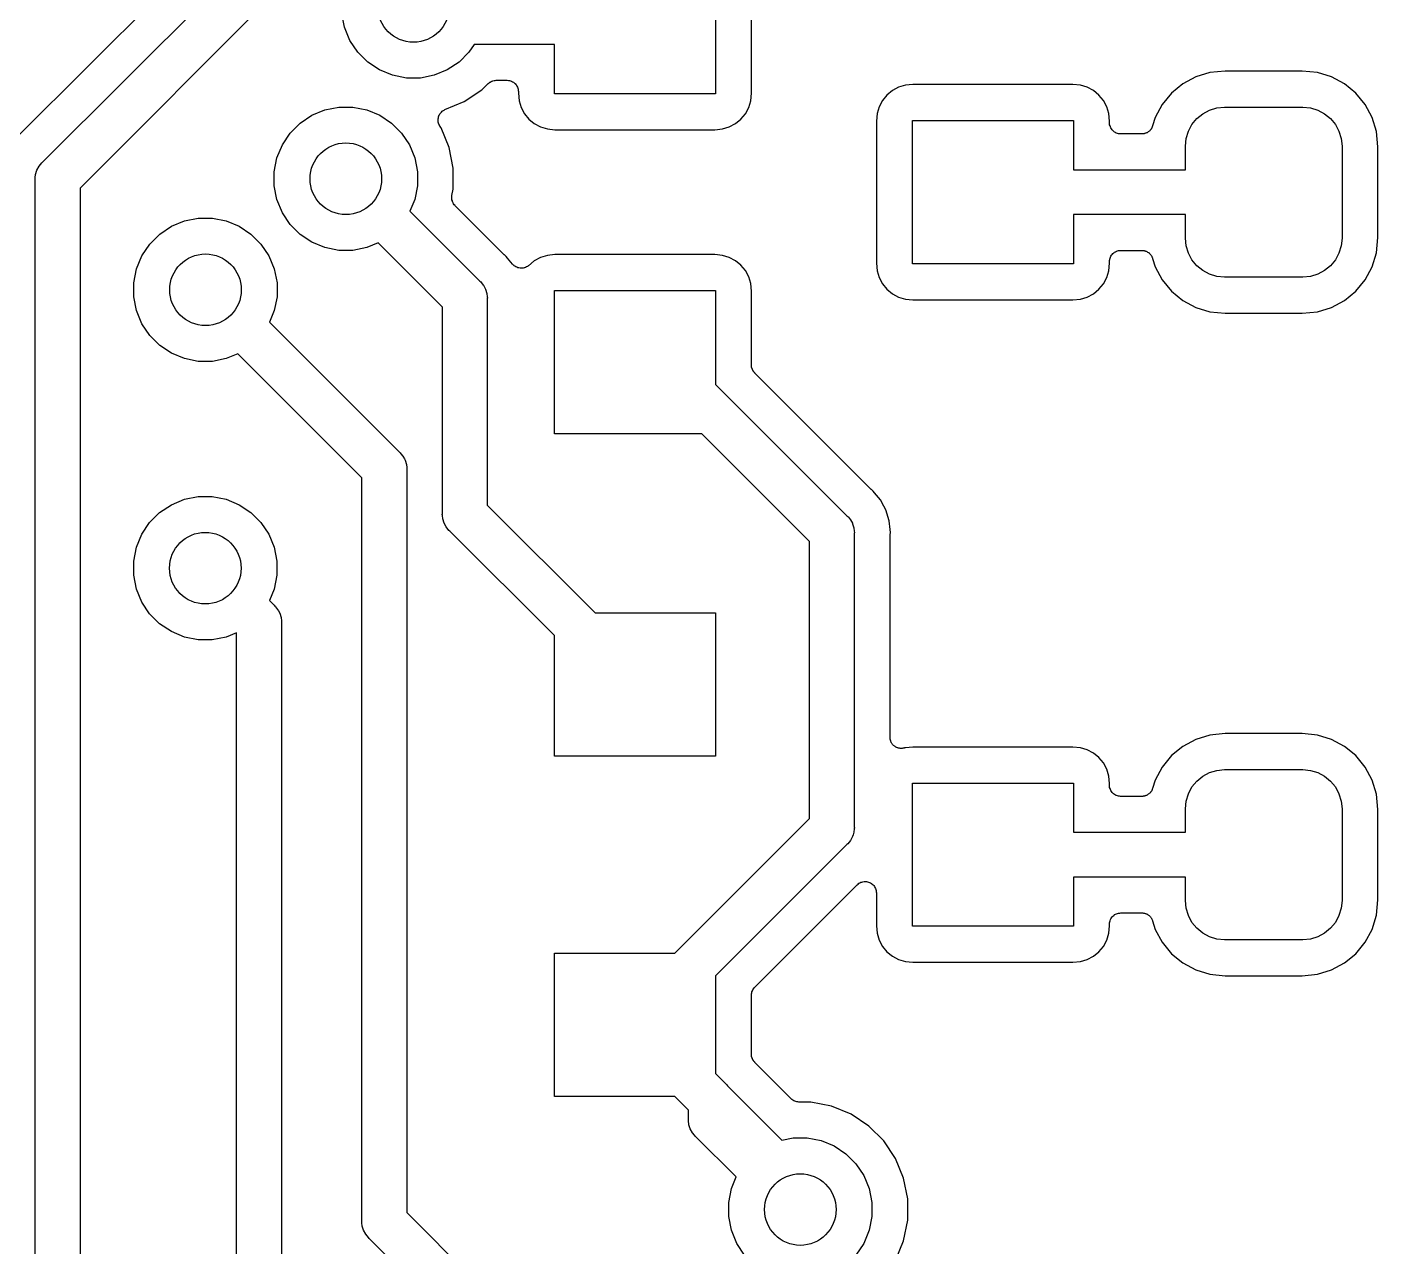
# Model space of a CAD drawing. Extents: x 113.2 to 188.8, y -123.8 to -78.2.
# Drawn here: x 161 to 168.55, y -103.39 to -96.58 of the extents above; entities that cross this region are included whole.
import ezdxf

# ---------------------------------------------------------------- set-up
doc = ezdxf.new("R2010")
doc.units = 0
doc.layers.add('BLACK', color=7, linetype='CONTINUOUS')

msp = doc.modelspace()

# ---------------------------------------------------------------- linework, layer by layer
at = {"layer": 'BLACK', "linetype": 'CONTINUOUS'}
for p, q in [((161.091, -97.3323), (164.075, -94.3482)), ((164.284, -94.4927), (161.3, -97.4768)), ((162.606, -95.5341), (160.959, -97.1817)), ((164.85, -96.15), (164.85, -96.95)), ((165.051, -96.9469), (165.051, -96.1531)), ((162.778, -96.5793), (162.763, -96.5021)), ((162.808, -96.6521), (162.778, -96.5793)), ((162.852, -96.7176), (162.808, -96.6521)), ((163.502, -96.675), (163.473, -96.7176)), ((163.95, -96.675), (163.502, -96.675)), ((163.95, -96.95), (163.95, -96.675)), ((162.908, -96.7734), (162.852, -96.7176)), ((163.473, -96.7176), (163.418, -96.7734)), ((162.973, -96.8171), (162.908, -96.7734)), ((163.046, -96.8473), (162.973, -96.8171)), ((163.352, -96.8171), (163.279, -96.8473)), ((163.418, -96.7734), (163.352, -96.8171)), ((167.697, -96.8237), (167.612, -96.8321)), ((168.128, -96.8237), (167.697, -96.8237)), ((168.213, -96.8321), (168.128, -96.8237)), ((163.123, -96.8627), (163.046, -96.8473)), ((163.202, -96.8627), (163.123, -96.8627)), ((163.279, -96.8473), (163.202, -96.8627)), ((163.545, -96.9287), (163.58, -96.8934)), ((163.58, -96.8934), (163.581, -96.8933)), ((163.581, -96.8928), (163.586, -96.8891)), ((163.581, -96.8932), (163.581, -96.8928)), ((163.581, -96.8933), (163.581, -96.8932)), ((163.581, -96.8933), (163.581, -96.8933)), ((163.586, -96.8891), (163.59, -96.8855)), ((163.59, -96.8853), (163.591, -96.8851)), ((163.59, -96.8855), (163.59, -96.8853)), ((163.591, -96.8851), (163.596, -96.8824)), ((163.596, -96.8824), (163.601, -96.8797)), ((163.601, -96.8796), (163.602, -96.8795)), ((163.601, -96.8797), (163.601, -96.8796)), ((163.602, -96.8795), (163.607, -96.8779)), ((163.607, -96.8779), (163.613, -96.8762)), ((163.613, -96.8761), (163.619, -96.8756)), ((163.613, -96.8762), (163.613, -96.8761)), ((163.613, -96.8762), (163.613, -96.8762)), ((163.619, -96.8756), (163.625, -96.875)), ((163.625, -96.875), (163.686, -96.875)), ((163.686, -96.875), (163.686, -96.875)), ((163.686, -96.875), (163.686, -96.875)), ((163.686, -96.875), (163.686, -96.875)), ((163.686, -96.875), (163.687, -96.875)), ((163.687, -96.875), (163.693, -96.8757)), ((163.693, -96.8757), (163.699, -96.8763)), ((163.699, -96.8763), (163.699, -96.8763)), ((163.699, -96.8763), (163.699, -96.8764)), ((163.699, -96.8764), (163.705, -96.8782)), ((163.705, -96.8782), (163.71, -96.8799)), ((163.71, -96.8799), (163.71, -96.88)), ((163.71, -96.88), (163.711, -96.8801)), ((163.711, -96.8801), (163.716, -96.8829)), ((163.716, -96.8829), (163.721, -96.8857)), ((163.721, -96.8857), (163.721, -96.8859)), ((163.721, -96.8859), (163.721, -96.886)), ((163.721, -96.886), (163.726, -96.8898)), ((163.726, -96.8898), (163.73, -96.8936)), ((163.73, -96.8936), (163.731, -96.8937)), ((163.731, -96.8937), (163.731, -96.8939)), ((163.731, -96.8939), (163.734, -96.8985)), ((163.734, -96.8985), (163.738, -96.9031)), ((163.738, -96.9031), (163.738, -96.9033)), ((163.738, -96.9033), (163.738, -96.9034)), ((163.738, -96.9034), (163.741, -96.9087)), ((165.911, -96.9029), (165.873, -96.9143)), ((165.953, -96.8987), (165.911, -96.9029)), ((166.847, -96.8987), (165.953, -96.8987)), ((166.889, -96.9029), (166.847, -96.8987)), ((166.927, -96.9143), (166.889, -96.9029)), ((167.461, -96.8948), (167.397, -96.947)), ((167.533, -96.856), (167.461, -96.8948)), ((167.612, -96.8321), (167.533, -96.856)), ((168.292, -96.856), (168.213, -96.8321)), ((168.364, -96.8948), (168.292, -96.856)), ((168.428, -96.947), (168.364, -96.8948)), ((163.447, -96.9944), (163.545, -96.9287)), ((163.741, -96.9087), (163.744, -96.9139)), ((163.744, -96.9139), (163.744, -96.9141)), ((163.744, -96.9141), (163.744, -96.9143)), ((163.744, -96.9143), (163.746, -96.92)), ((163.746, -96.92), (163.748, -96.9256)), ((163.748, -96.9256), (163.748, -96.9259)), ((163.748, -96.9259), (163.748, -96.9261)), ((163.748, -96.9261), (163.748, -96.9319)), ((163.748, -96.9319), (163.749, -96.9378)), ((163.749, -96.9378), (163.749, -96.9469)), ((163.749, -96.9469), (163.753, -96.9892)), ((164.85, -96.95), (163.95, -96.95)), ((165.047, -96.9892), (165.051, -96.9469)), ((165.808, -96.9579), (165.783, -96.9883)), ((165.838, -96.9329), (165.808, -96.9579)), ((165.873, -96.9143), (165.838, -96.9329)), ((166.962, -96.9329), (166.927, -96.9143)), ((166.992, -96.9579), (166.962, -96.9329)), ((167.017, -96.9883), (166.992, -96.9579)), ((167.397, -96.947), (167.345, -97.0106)), ((168.48, -97.0106), (168.428, -96.947)), ((162.596, -97.0705), (162.668, -97.0404)), ((162.668, -97.0404), (162.746, -97.025)), ((162.746, -97.025), (162.825, -97.025)), ((162.825, -97.025), (162.902, -97.0404)), ((162.902, -97.0404), (162.975, -97.0705)), ((163.315, -97.0571), (163.319, -97.0525)), ((163.319, -97.0523), (163.324, -97.0485)), ((163.319, -97.0524), (163.319, -97.0523)), ((163.319, -97.0525), (163.319, -97.0524)), ((163.324, -97.0485), (163.328, -97.0448)), ((163.328, -97.0447), (163.329, -97.0446)), ((163.328, -97.0448), (163.328, -97.0447)), ((163.329, -97.0446), (163.334, -97.0418)), ((163.334, -97.0418), (163.339, -97.039)), ((163.339, -97.039), (163.447, -96.9944)), ((163.753, -96.9892), (163.764, -97.0269)), ((163.764, -97.0269), (163.783, -97.0617)), ((165.017, -97.0617), (165.036, -97.0269)), ((165.036, -97.0269), (165.047, -96.9892)), ((165.764, -97.0231), (165.753, -97.0608)), ((165.783, -96.9883), (165.764, -97.0231)), ((167.036, -97.0231), (167.017, -96.9883)), ((167.047, -97.0608), (167.036, -97.0231)), ((167.345, -97.0106), (167.306, -97.0831)), ((167.572, -97.0619), (167.61, -97.0417)), ((167.61, -97.0417), (167.651, -97.0292)), ((167.651, -97.0292), (167.694, -97.025)), ((167.694, -97.025), (168.131, -97.025)), ((168.131, -97.025), (168.174, -97.0292)), ((168.174, -97.0292), (168.215, -97.0417)), ((168.215, -97.0417), (168.253, -97.0619)), ((168.519, -97.0831), (168.48, -97.0106)), ((162.474, -97.17), (162.53, -97.1143)), ((162.53, -97.1143), (162.596, -97.0705)), ((162.975, -97.0705), (163.04, -97.1143)), ((163.04, -97.1143), (163.096, -97.17)), ((163.3, -97.0963), (163.301, -97.0904)), ((163.3, -97.0965), (163.3, -97.0963)), ((163.3, -97.0967), (163.3, -97.0965)), ((163.301, -97.1026), (163.3, -97.0967)), ((163.301, -97.0904), (163.302, -97.0845)), ((163.301, -97.1086), (163.301, -97.1026)), ((163.301, -97.1088), (163.301, -97.1086)), ((163.301, -97.1089), (163.301, -97.1088)), ((163.303, -97.1145), (163.301, -97.1089)), ((163.302, -97.0842), (163.303, -97.0784)), ((163.302, -97.0843), (163.302, -97.0842)), ((163.302, -97.0845), (163.302, -97.0843)), ((163.303, -97.0784), (163.305, -97.0728)), ((163.305, -97.1203), (163.303, -97.1145)), ((163.305, -97.0724), (163.308, -97.0672)), ((163.305, -97.0726), (163.305, -97.0724)), ((163.305, -97.0728), (163.305, -97.0726)), ((163.305, -97.1205), (163.305, -97.1203)), ((163.305, -97.1207), (163.305, -97.1205)), ((163.308, -97.1259), (163.305, -97.1207)), ((163.308, -97.0672), (163.311, -97.062)), ((163.31, -97.1312), (163.308, -97.1259)), ((163.311, -97.0617), (163.315, -97.0571)), ((163.311, -97.0619), (163.311, -97.0617)), ((163.311, -97.062), (163.311, -97.0619)), ((163.783, -97.0617), (163.808, -97.0921)), ((163.808, -97.0921), (163.838, -97.1171)), ((163.838, -97.1171), (163.873, -97.1357)), ((164.927, -97.1357), (164.962, -97.1171)), ((164.962, -97.1171), (164.992, -97.0921)), ((164.992, -97.0921), (165.017, -97.0617)), ((165.753, -97.0608), (165.749, -97.1031)), ((165.749, -97.1031), (165.749, -97.8969)), ((165.95, -97.9), (165.95, -97.1)), ((165.95, -97.1), (166.85, -97.1)), ((166.85, -97.1), (166.85, -97.375)), ((167.051, -97.1031), (167.047, -97.0608)), ((167.051, -97.1121), (167.051, -97.1031)), ((167.052, -97.118), (167.051, -97.1121)), ((167.052, -97.1239), (167.052, -97.118)), ((167.052, -97.1241), (167.052, -97.1239)), ((167.052, -97.1244), (167.052, -97.1241)), ((167.054, -97.13), (167.052, -97.1244)), ((167.306, -97.0831), (167.292, -97.1304)), ((167.492, -97.16), (167.512, -97.1222)), ((167.512, -97.1222), (167.539, -97.0891)), ((167.539, -97.0891), (167.572, -97.0619)), ((168.253, -97.0619), (168.286, -97.0891)), ((168.286, -97.0891), (168.313, -97.1222)), ((168.313, -97.1222), (168.333, -97.16)), ((168.543, -97.1619), (168.519, -97.0831)), ((162.431, -97.2355), (162.474, -97.17)), ((163.096, -97.17), (163.14, -97.2355)), ((163.311, -97.1315), (163.31, -97.1312)), ((163.311, -97.1316), (163.311, -97.1315)), ((163.311, -97.132), (163.311, -97.1316)), ((163.311, -97.1316), (163.311, -97.1316)), ((163.317, -97.1408), (163.311, -97.132)), ((163.362, -97.25), (163.317, -97.1408)), ((163.873, -97.1357), (163.911, -97.1471)), ((163.911, -97.1471), (163.953, -97.1513)), ((163.953, -97.1513), (164.847, -97.1513)), ((164.847, -97.1513), (164.889, -97.1471)), ((164.889, -97.1471), (164.927, -97.1357)), ((167.056, -97.1357), (167.054, -97.13)), ((167.056, -97.1359), (167.056, -97.1357)), ((167.056, -97.1361), (167.056, -97.1359)), ((167.059, -97.1413), (167.056, -97.1361)), ((167.062, -97.1466), (167.059, -97.1413)), ((167.062, -97.1467), (167.062, -97.1466)), ((167.062, -97.1469), (167.062, -97.1467)), ((167.066, -97.1515), (167.062, -97.1469)), ((167.069, -97.1561), (167.066, -97.1515)), ((167.069, -97.1563), (167.069, -97.1561)), ((167.07, -97.1564), (167.069, -97.1563)), ((167.074, -97.1602), (167.07, -97.1564)), ((167.079, -97.164), (167.074, -97.1602)), ((167.079, -97.1641), (167.079, -97.164)), ((167.079, -97.1643), (167.079, -97.1641)), ((167.084, -97.1671), (167.079, -97.1643)), ((167.089, -97.1699), (167.084, -97.1671)), ((167.09, -97.17), (167.089, -97.1699)), ((167.09, -97.1701), (167.09, -97.17)), ((167.095, -97.1718), (167.09, -97.1701)), ((167.101, -97.1736), (167.095, -97.1718)), ((167.101, -97.1737), (167.101, -97.1736)), ((167.107, -97.1743), (167.101, -97.1737)), ((167.101, -97.1737), (167.101, -97.1737)), ((167.113, -97.175), (167.107, -97.1743)), ((167.114, -97.175), (167.113, -97.175)), ((167.232, -97.175), (167.114, -97.175)), ((167.114, -97.175), (167.114, -97.175)), ((167.114, -97.175), (167.114, -97.175)), ((167.114, -97.175), (167.114, -97.175)), ((167.234, -97.1747), (167.232, -97.175)), ((167.237, -97.1747), (167.234, -97.1747)), ((167.24, -97.1741), (167.237, -97.1747)), ((167.244, -97.1738), (167.24, -97.1741)), ((167.246, -97.173), (167.244, -97.1738)), ((167.249, -97.1725), (167.246, -97.173)), ((167.252, -97.1712), (167.249, -97.1725)), ((167.255, -97.1703), (167.252, -97.1712)), ((167.258, -97.1689), (167.255, -97.1703)), ((167.261, -97.1679), (167.258, -97.1689)), ((167.263, -97.1661), (167.261, -97.1679)), ((167.266, -97.1645), (167.263, -97.1661)), ((167.268, -97.1627), (167.266, -97.1645)), ((167.271, -97.1612), (167.268, -97.1627)), ((167.273, -97.1589), (167.271, -97.1612)), ((167.276, -97.1567), (167.273, -97.1589)), ((167.278, -97.1546), (167.276, -97.1567)), ((167.28, -97.1526), (167.278, -97.1546)), ((167.281, -97.1499), (167.28, -97.1526)), ((167.284, -97.1473), (167.281, -97.1499)), ((167.285, -97.1448), (167.284, -97.1473)), ((167.287, -97.1425), (167.285, -97.1448)), ((167.288, -97.1394), (167.287, -97.1425)), ((167.289, -97.1365), (167.288, -97.1394)), ((167.29, -97.1338), (167.289, -97.1365)), ((167.291, -97.1312), (167.29, -97.1338)), ((167.292, -97.1304), (167.291, -97.1312)), ((167.475, -97.2437), (167.479, -97.2011)), ((167.479, -97.2011), (167.492, -97.16)), ((168.333, -97.16), (168.346, -97.2011)), ((168.346, -97.2011), (168.35, -97.2437)), ((168.551, -97.2468), (168.543, -97.1619)), ((162.4, -97.3083), (162.431, -97.2355)), ((163.14, -97.2355), (163.17, -97.3083)), ((163.385, -97.3659), (163.362, -97.25)), ((167.475, -97.375), (167.475, -97.2437)), ((168.35, -97.2437), (168.35, -97.7562)), ((168.551, -97.7532), (168.551, -97.2468)), ((161.059, -97.3769), (161.071, -97.3552)), ((161.071, -97.3552), (161.086, -97.3362)), ((161.086, -97.3362), (161.091, -97.3323)), ((162.385, -97.3856), (162.4, -97.3083)), ((163.17, -97.3083), (163.185, -97.3856)), ((161.049, -97.425), (161.05, -97.4189)), ((161.05, -97.4311), (161.049, -97.425)), ((161.05, -97.4189), (161.052, -97.4005)), ((161.05, -97.4189), (161.05, -97.4189)), ((161.05, -107.073), (161.05, -97.4311)), ((161.052, -97.4005), (161.059, -97.3769)), ((162.385, -97.4644), (162.385, -97.3856)), ((163.185, -97.3856), (163.185, -97.4644)), ((163.385, -97.4841), (163.385, -97.3659)), ((166.85, -97.375), (167.475, -97.375)), ((161.3, -97.4768), (161.3, -107.119)), ((162.4, -97.5417), (162.385, -97.4644)), ((163.185, -97.4644), (163.17, -97.5417)), ((163.378, -97.519), (163.385, -97.4841)), ((162.431, -97.6145), (162.4, -97.5417)), ((163.17, -97.5417), (163.143, -97.6062)), ((163.377, -97.5306), (163.378, -97.5247)), ((163.377, -97.5309), (163.377, -97.5306)), ((163.377, -97.5312), (163.377, -97.5309)), ((163.378, -97.537), (163.377, -97.5312)), ((163.378, -97.5247), (163.378, -97.519)), ((163.378, -97.5428), (163.378, -97.537)), ((163.378, -97.5431), (163.378, -97.5428)), ((163.378, -97.5434), (163.378, -97.5431)), ((163.38, -97.549), (163.378, -97.5434)), ((163.381, -97.5546), (163.38, -97.549)), ((163.382, -97.5548), (163.381, -97.5546)), ((163.382, -97.5551), (163.382, -97.5548)), ((163.384, -97.5603), (163.382, -97.5551)), ((163.387, -97.5654), (163.384, -97.5603)), ((163.387, -97.5657), (163.387, -97.5654)), ((163.387, -97.566), (163.387, -97.5657)), ((163.391, -97.5704), (163.387, -97.566)), ((163.395, -97.575), (163.391, -97.5704)), ((163.395, -97.5755), (163.395, -97.575)), ((163.395, -97.5757), (163.395, -97.5755)), ((163.395, -97.5755), (163.395, -97.5755)), ((163.395, -97.5755), (163.395, -97.5755)), ((163.666, -97.8466), (163.395, -97.5757)), ((161.884, -97.6604), (161.961, -97.645)), ((161.961, -97.645), (162.04, -97.645)), ((162.04, -97.645), (162.117, -97.6604)), ((162.474, -97.68), (162.431, -97.6145)), ((163.143, -97.6062), (163.534, -97.9972)), ((167.475, -97.625), (166.85, -97.625)), ((166.85, -97.625), (166.85, -97.9)), ((167.475, -97.7562), (167.475, -97.625)), ((161.746, -97.7343), (161.811, -97.6905)), ((161.811, -97.6905), (161.884, -97.6604)), ((162.117, -97.6604), (162.19, -97.6905)), ((162.19, -97.6905), (162.255, -97.7343)), ((162.53, -97.7357), (162.474, -97.68)), ((161.646, -97.8555), (161.69, -97.79)), ((161.69, -97.79), (161.746, -97.7343)), ((162.255, -97.7343), (162.311, -97.79)), ((162.311, -97.79), (162.355, -97.8555)), ((162.596, -97.7795), (162.53, -97.7357)), ((162.668, -97.8096), (162.596, -97.7795)), ((162.966, -97.7829), (162.902, -97.8096)), ((163.325, -98.1417), (162.966, -97.7829)), ((167.479, -97.7989), (167.475, -97.7562)), ((167.492, -97.84), (167.479, -97.7989)), ((168.346, -97.7989), (168.333, -97.84)), ((168.35, -97.7562), (168.346, -97.7989)), ((168.543, -97.8381), (168.551, -97.7532)), ((161.616, -97.9283), (161.646, -97.8555)), ((162.355, -97.8555), (162.385, -97.9283)), ((162.746, -97.825), (162.668, -97.8096)), ((162.825, -97.825), (162.746, -97.825)), ((162.902, -97.8096), (162.825, -97.825)), ((163.668, -97.8483), (163.666, -97.8466)), ((163.67, -97.8502), (163.668, -97.8483)), ((163.671, -97.8508), (163.67, -97.8502)), ((163.681, -97.859), (163.671, -97.8508)), ((163.689, -97.8689), (163.681, -97.859)), ((163.689, -97.869), (163.689, -97.8689)), ((163.716, -97.9019), (163.689, -97.869)), ((163.838, -97.8829), (163.805, -97.9106)), ((163.873, -97.8643), (163.838, -97.8829)), ((163.911, -97.8529), (163.873, -97.8643)), ((163.953, -97.8487), (163.911, -97.8529)), ((164.847, -97.8487), (163.953, -97.8487)), ((164.889, -97.8529), (164.847, -97.8487)), ((164.927, -97.8643), (164.889, -97.8529)), ((164.962, -97.8829), (164.927, -97.8643)), ((164.992, -97.9079), (164.962, -97.8829)), ((167.051, -97.887), (167.052, -97.881)), ((167.052, -97.881), (167.053, -97.8752)), ((167.053, -97.8748), (167.054, -97.8691)), ((167.053, -97.875), (167.053, -97.8748)), ((167.053, -97.8752), (167.053, -97.875)), ((167.054, -97.8691), (167.056, -97.8635)), ((167.056, -97.8631), (167.059, -97.8579)), ((167.056, -97.8633), (167.056, -97.8631)), ((167.056, -97.8635), (167.056, -97.8633)), ((167.059, -97.8579), (167.062, -97.8527)), ((167.062, -97.8523), (167.066, -97.8478)), ((167.062, -97.8525), (167.062, -97.8523)), ((167.062, -97.8527), (167.062, -97.8525)), ((167.066, -97.8478), (167.07, -97.8433)), ((167.07, -97.8429), (167.075, -97.8392)), ((167.07, -97.8431), (167.07, -97.8429)), ((167.07, -97.8433), (167.07, -97.8431)), ((167.075, -97.8392), (167.079, -97.8355)), ((167.079, -97.8355), (167.08, -97.8354)), ((167.08, -97.8353), (167.085, -97.8325)), ((167.08, -97.8354), (167.08, -97.8353)), ((167.085, -97.8325), (167.09, -97.8297)), ((167.09, -97.8297), (167.091, -97.8296)), ((167.09, -97.8297), (167.09, -97.8297)), ((167.091, -97.8296), (167.096, -97.8279)), ((167.096, -97.8279), (167.102, -97.8262)), ((167.102, -97.8261), (167.108, -97.8256)), ((167.102, -97.8262), (167.102, -97.8261)), ((167.102, -97.8262), (167.102, -97.8262)), ((167.108, -97.8256), (167.114, -97.825)), ((167.114, -97.825), (167.232, -97.825)), ((167.232, -97.825), (167.232, -97.825)), ((167.232, -97.825), (167.235, -97.8253)), ((167.235, -97.8253), (167.238, -97.8253)), ((167.238, -97.8253), (167.241, -97.826)), ((167.241, -97.826), (167.245, -97.8264)), ((167.245, -97.8264), (167.247, -97.8272)), ((167.247, -97.8272), (167.25, -97.8278)), ((167.25, -97.8278), (167.253, -97.8291)), ((167.253, -97.8291), (167.256, -97.8301)), ((167.256, -97.8301), (167.259, -97.8314)), ((167.259, -97.8314), (167.261, -97.8325)), ((167.261, -97.8325), (167.264, -97.8344)), ((167.264, -97.8344), (167.267, -97.836)), ((167.267, -97.836), (167.269, -97.8378)), ((167.269, -97.8378), (167.272, -97.8394)), ((167.272, -97.8394), (167.274, -97.8417)), ((167.274, -97.8417), (167.276, -97.8439)), ((167.276, -97.8439), (167.278, -97.8461)), ((167.278, -97.8461), (167.28, -97.8481)), ((167.28, -97.8481), (167.282, -97.8508)), ((167.282, -97.8508), (167.284, -97.8534)), ((167.284, -97.8534), (167.285, -97.8559)), ((167.285, -97.8559), (167.287, -97.8583)), ((167.287, -97.8583), (167.288, -97.8613)), ((167.288, -97.8613), (167.29, -97.8643)), ((167.29, -97.8643), (167.291, -97.867)), ((167.291, -97.867), (167.292, -97.8696)), ((167.292, -97.8696), (167.306, -97.9169)), ((167.512, -97.8778), (167.492, -97.84)), ((167.539, -97.9109), (167.512, -97.8778)), ((168.313, -97.8778), (168.286, -97.9109)), ((168.333, -97.84), (168.313, -97.8778)), ((168.519, -97.9169), (168.543, -97.8381)), ((161.601, -98.0056), (161.616, -97.9283)), ((162.385, -97.9283), (162.401, -98.0056)), ((163.72, -97.9061), (163.716, -97.9019)), ((163.724, -97.9103), (163.72, -97.9061)), ((163.725, -97.9104), (163.724, -97.9103)), ((163.725, -97.9106), (163.725, -97.9104)), ((163.73, -97.9138), (163.725, -97.9106)), ((163.735, -97.9172), (163.73, -97.9138)), ((163.735, -97.9173), (163.735, -97.9172)), ((163.735, -97.9174), (163.735, -97.9173)), ((163.74, -97.9197), (163.735, -97.9174)), ((163.746, -97.922), (163.74, -97.9197)), ((163.746, -97.9221), (163.746, -97.922)), ((163.746, -97.922), (163.746, -97.922)), ((163.752, -97.9233), (163.746, -97.9221)), ((163.758, -97.9245), (163.752, -97.9233)), ((163.764, -97.9246), (163.758, -97.9245)), ((163.758, -97.9245), (163.758, -97.9245)), ((163.758, -97.9245), (163.758, -97.9245)), ((163.77, -97.9246), (163.764, -97.9246)), ((163.771, -97.9246), (163.77, -97.9246)), ((163.77, -97.9246), (163.77, -97.9246)), ((163.776, -97.9235), (163.771, -97.9246)), ((163.782, -97.9224), (163.776, -97.9235)), ((163.783, -97.9223), (163.782, -97.9223)), ((163.782, -97.9223), (163.782, -97.9224)), ((163.788, -97.92), (163.783, -97.9223)), ((163.794, -97.9178), (163.788, -97.92)), ((163.799, -97.9144), (163.794, -97.9176)), ((163.794, -97.9176), (163.794, -97.9177)), ((163.794, -97.9177), (163.794, -97.9178)), ((163.804, -97.9111), (163.799, -97.9144)), ((163.805, -97.9106), (163.804, -97.9109)), ((163.804, -97.9109), (163.804, -97.9109)), ((163.804, -97.9109), (163.804, -97.9109)), ((163.804, -97.9109), (163.804, -97.9111)), ((165.017, -97.9383), (164.992, -97.9079)), ((165.036, -97.9731), (165.017, -97.9383)), ((165.749, -97.8969), (165.753, -97.9392)), ((165.753, -97.9392), (165.764, -97.9769)), ((166.85, -97.9), (165.95, -97.9)), ((167.036, -97.9769), (167.047, -97.9392)), ((167.047, -97.9392), (167.051, -97.8969)), ((167.051, -97.8874), (167.051, -97.887)), ((167.051, -97.8879), (167.051, -97.8874)), ((167.051, -97.8874), (167.051, -97.8874)), ((167.051, -97.8874), (167.051, -97.8874)), ((167.051, -97.8969), (167.051, -97.8879)), ((167.306, -97.9169), (167.345, -97.9894)), ((167.572, -97.9381), (167.539, -97.9109)), ((167.61, -97.9583), (167.572, -97.9381)), ((167.651, -97.9708), (167.61, -97.9583)), ((168.215, -97.9583), (168.174, -97.9708)), ((168.253, -97.9381), (168.215, -97.9583)), ((168.286, -97.9109), (168.253, -97.9381)), ((168.48, -97.9894), (168.519, -97.9169)), ((161.601, -98.0844), (161.601, -98.0056)), ((162.401, -98.0056), (162.401, -98.0844)), ((163.534, -97.9972), (163.539, -98.0011)), ((163.539, -98.0011), (163.543, -98.0058)), ((163.543, -98.0058), (163.543, -98.0058)), ((163.543, -98.0058), (163.553, -98.0185)), ((163.553, -98.0185), (163.554, -98.0201)), ((163.554, -98.0201), (163.566, -98.0418)), ((165.047, -98.0108), (165.036, -97.9731)), ((165.051, -98.0531), (165.047, -98.0108)), ((165.764, -97.9769), (165.783, -98.0116)), ((165.783, -98.0116), (165.808, -98.0421)), ((166.992, -98.0421), (167.017, -98.0116)), ((167.017, -98.0116), (167.036, -97.9769)), ((167.345, -97.9894), (167.397, -98.053)), ((167.694, -97.975), (167.651, -97.9708)), ((168.131, -97.975), (167.694, -97.975)), ((168.174, -97.9708), (168.131, -97.975)), ((168.428, -98.053), (168.48, -97.9894)), ((161.616, -98.1617), (161.601, -98.0844)), ((162.401, -98.0844), (162.385, -98.1617)), ((163.566, -98.0418), (163.573, -98.0654)), ((163.573, -98.0654), (163.575, -98.0838)), ((163.575, -98.0838), (163.575, -98.0838)), ((163.575, -98.0838), (163.576, -98.0899)), ((163.576, -98.0899), (163.575, -98.096)), ((163.575, -98.096), (163.575, -99.2482)), ((163.95, -98.85), (163.95, -98.05)), ((163.95, -98.05), (164.85, -98.05)), ((164.85, -98.05), (164.85, -98.5732)), ((165.051, -98.4656), (165.051, -98.0531)), ((165.808, -98.0421), (165.838, -98.0671)), ((165.838, -98.0671), (165.873, -98.0857)), ((165.873, -98.0857), (165.911, -98.0971)), ((165.911, -98.0971), (165.953, -98.1013)), ((165.953, -98.1013), (166.847, -98.1013)), ((166.847, -98.1013), (166.889, -98.0971)), ((166.889, -98.0971), (166.927, -98.0857)), ((166.927, -98.0857), (166.962, -98.0671)), ((166.962, -98.0671), (166.992, -98.0421)), ((167.397, -98.053), (167.461, -98.1052)), ((167.461, -98.1052), (167.533, -98.144)), ((168.292, -98.144), (168.364, -98.1052)), ((168.364, -98.1052), (168.428, -98.053)), ((161.646, -98.2345), (161.616, -98.1617)), ((162.385, -98.1617), (162.358, -98.2262)), ((163.325, -99.2939), (163.325, -98.1417)), ((167.533, -98.144), (167.612, -98.1679)), ((167.612, -98.1679), (167.697, -98.1763)), ((167.697, -98.1763), (168.128, -98.1763)), ((168.128, -98.1763), (168.213, -98.1679)), ((168.213, -98.1679), (168.292, -98.144)), ((161.69, -98.3), (161.646, -98.2345)), ((162.358, -98.2262), (163.084, -98.9518)), ((161.746, -98.3557), (161.69, -98.3)), ((161.811, -98.3995), (161.746, -98.3557)), ((161.884, -98.4296), (161.811, -98.3995)), ((162.182, -98.4029), (162.117, -98.4296)), ((162.875, -99.0963), (162.182, -98.4029)), ((161.961, -98.445), (161.884, -98.4296)), ((162.04, -98.445), (161.961, -98.445)), ((162.117, -98.4296), (162.04, -98.445)), ((165.052, -98.4714), (165.051, -98.4656)), ((165.052, -98.4772), (165.052, -98.4714)), ((165.052, -98.4775), (165.052, -98.4772)), ((165.052, -98.4778), (165.052, -98.4775)), ((165.054, -98.4834), (165.052, -98.4778)), ((165.056, -98.489), (165.054, -98.4834)), ((165.056, -98.4893), (165.056, -98.489)), ((165.056, -98.4896), (165.056, -98.4893)), ((165.059, -98.4947), (165.056, -98.4896)), ((165.061, -98.4998), (165.059, -98.4947)), ((165.062, -98.5001), (165.061, -98.4998)), ((165.062, -98.5004), (165.062, -98.5001)), ((165.065, -98.5049), (165.062, -98.5004)), ((165.069, -98.5094), (165.065, -98.5049)), ((165.07, -98.5099), (165.069, -98.5094)), ((165.07, -98.5101), (165.07, -98.5099)), ((165.07, -98.5099), (165.07, -98.5099)), ((165.07, -98.5099), (165.07, -98.5099)), ((165.716, -99.1567), (165.07, -98.5101)), ((164.85, -98.5732), (165.584, -99.3073)), ((164.773, -98.85), (163.95, -98.85)), ((165.375, -99.4518), (164.773, -98.85)), ((163.084, -98.9518), (163.089, -98.9557)), ((163.089, -98.9557), (163.093, -98.9605)), ((163.093, -98.9605), (163.104, -98.9747)), ((163.104, -98.9747), (163.112, -98.9895)), ((163.112, -98.9895), (163.116, -98.9964)), ((163.116, -98.9964), (163.123, -99.02)), ((163.123, -99.02), (163.125, -99.0384)), ((163.125, -99.0384), (163.125, -99.0384)), ((163.125, -99.0384), (163.126, -99.0445)), ((163.126, -99.0445), (163.125, -99.0506)), ((163.125, -99.0506), (163.125, -103.198)), ((162.875, -103.244), (162.875, -99.0963)), ((165.718, -99.1584), (165.716, -99.1567)), ((165.72, -99.1603), (165.718, -99.1584)), ((165.721, -99.1609), (165.72, -99.1603)), ((165.731, -99.1691), (165.721, -99.1609)), ((161.811, -99.2455), (161.883, -99.2154)), ((161.883, -99.2154), (161.961, -99.2)), ((161.961, -99.2), (162.039, -99.2)), ((162.039, -99.2), (162.117, -99.2154)), ((162.117, -99.2154), (162.189, -99.2455)), ((165.739, -99.1791), (165.731, -99.1691)), ((165.772, -99.2186), (165.739, -99.1791)), ((165.739, -99.1791), (165.739, -99.1791)), ((165.79, -99.2531), (165.772, -99.2186)), ((161.689, -99.345), (161.745, -99.2893)), ((161.745, -99.2893), (161.811, -99.2455)), ((162.189, -99.2455), (162.255, -99.2893)), ((162.255, -99.2893), (162.311, -99.345)), ((163.324, -99.3), (163.325, -99.2939)), ((163.325, -99.3061), (163.324, -99.3)), ((163.327, -99.3245), (163.325, -99.3061)), ((163.325, -99.3061), (163.325, -99.3061)), ((163.575, -99.2482), (164.177, -99.85)), ((165.584, -99.3073), (165.589, -99.3112)), ((165.589, -99.3112), (165.593, -99.3159)), ((165.593, -99.3159), (165.604, -99.3302)), ((165.802, -99.275), (165.79, -99.2531)), ((165.82, -99.3363), (165.802, -99.275)), ((161.646, -99.4105), (161.689, -99.345)), ((162.311, -99.345), (162.354, -99.4105)), ((163.334, -99.3481), (163.327, -99.3245)), ((163.346, -99.3698), (163.334, -99.3481)), ((163.361, -99.3888), (163.346, -99.3698)), ((163.366, -99.3927), (163.361, -99.3888)), ((163.95, -99.9768), (163.366, -99.3927)), ((165.604, -99.3302), (165.615, -99.3491)), ((165.615, -99.3491), (165.616, -99.3519)), ((165.616, -99.3519), (165.623, -99.3755)), ((165.623, -99.3755), (165.625, -99.3939)), ((165.625, -99.3939), (165.625, -99.3939)), ((165.625, -99.3939), (165.626, -99.4)), ((165.825, -99.3842), (165.82, -99.3363)), ((165.827, -99.4), (165.825, -99.3842)), ((165.825, -99.3842), (165.825, -99.3842)), ((161.615, -99.4833), (161.646, -99.4105)), ((162.354, -99.4105), (162.385, -99.4833)), ((165.375, -100.998), (165.375, -99.4518)), ((165.626, -99.4), (165.625, -99.4061)), ((165.625, -99.4061), (165.625, -101.044)), ((165.825, -99.4129), (165.827, -99.4)), ((165.825, -99.4155), (165.825, -99.4129)), ((165.825, -99.4182), (165.825, -99.4155)), ((165.825, -99.419), (165.825, -99.4182)), ((165.825, -100.544), (165.825, -99.419)), ((161.6, -99.5606), (161.615, -99.4833)), ((162.385, -99.4833), (162.4, -99.5606)), ((161.6, -99.6394), (161.6, -99.5606)), ((162.4, -99.5606), (162.4, -99.6394)), ((161.615, -99.7167), (161.6, -99.6394)), ((162.4, -99.6394), (162.385, -99.7167)), ((161.646, -99.7895), (161.615, -99.7167)), ((162.385, -99.7167), (162.358, -99.7811)), ((161.689, -99.855), (161.646, -99.7895)), ((162.358, -99.7811), (162.384, -99.8073)), ((162.384, -99.8073), (162.389, -99.8112)), ((162.389, -99.8112), (162.393, -99.8159)), ((162.393, -99.8159), (162.393, -99.8159)), ((162.393, -99.8159), (162.404, -99.8302)), ((162.404, -99.8302), (162.408, -99.8373)), ((162.408, -99.8373), (162.416, -99.8519)), ((161.745, -99.9107), (161.689, -99.855)), ((161.811, -99.9545), (161.745, -99.9107)), ((162.416, -99.8519), (162.423, -99.8755)), ((162.423, -99.8755), (162.425, -99.8939)), ((162.425, -99.8939), (162.425, -99.8939)), ((162.425, -99.8939), (162.426, -99.9)), ((162.426, -99.9), (162.425, -99.9061)), ((162.425, -99.9061), (162.425, -109.383)), ((164.177, -99.85), (164.85, -99.85)), ((164.85, -99.85), (164.85, -100.65)), ((161.883, -99.9846), (161.811, -99.9545)), ((161.961, -100), (161.883, -99.9846)), ((162.117, -99.9846), (162.039, -100)), ((162.175, -99.9605), (162.117, -99.9846)), ((162.175, -109.383), (162.175, -99.9605)), ((163.95, -100.65), (163.95, -99.9768)), ((162.039, -100), (161.961, -100)), ((167.697, -100.524), (167.612, -100.532)), ((168.128, -100.524), (167.697, -100.524)), ((168.213, -100.532), (168.128, -100.524)), ((165.825, -100.547), (165.825, -100.544)), ((165.825, -100.55), (165.825, -100.547)), ((165.826, -100.553), (165.825, -100.55)), ((165.826, -100.556), (165.826, -100.553)), ((165.827, -100.559), (165.826, -100.556)), ((165.828, -100.562), (165.827, -100.559)), ((165.829, -100.565), (165.828, -100.562)), ((165.83, -100.568), (165.829, -100.565)), ((165.831, -100.571), (165.83, -100.568)), ((165.832, -100.573), (165.831, -100.571)), ((165.834, -100.576), (165.832, -100.573)), ((165.836, -100.579), (165.834, -100.576)), ((165.837, -100.581), (165.836, -100.579)), ((165.839, -100.584), (165.837, -100.581)), ((165.841, -100.586), (165.839, -100.584)), ((165.843, -100.588), (165.841, -100.586)), ((165.845, -100.59), (165.843, -100.588)), ((165.848, -100.592), (165.845, -100.59)), ((165.85, -100.594), (165.848, -100.592)), ((165.853, -100.596), (165.85, -100.594)), ((165.855, -100.598), (165.853, -100.596)), ((165.858, -100.599), (165.855, -100.598)), ((165.861, -100.601), (165.858, -100.599)), ((165.863, -100.602), (165.861, -100.601)), ((165.953, -100.599), (165.911, -100.603)), ((166.847, -100.599), (165.953, -100.599)), ((166.889, -100.603), (166.847, -100.599)), ((167.461, -100.595), (167.397, -100.647)), ((167.533, -100.556), (167.461, -100.595)), ((167.612, -100.532), (167.533, -100.556)), ((168.292, -100.556), (168.213, -100.532)), ((168.364, -100.595), (168.292, -100.556)), ((168.428, -100.647), (168.364, -100.595)), ((164.85, -100.65), (163.95, -100.65)), ((165.866, -100.603), (165.863, -100.602)), ((165.869, -100.604), (165.866, -100.603)), ((165.872, -100.605), (165.869, -100.604)), ((165.875, -100.606), (165.872, -100.605)), ((165.878, -100.606), (165.875, -100.606)), ((165.881, -100.607), (165.878, -100.606)), ((165.884, -100.607), (165.881, -100.607)), ((165.887, -100.607), (165.884, -100.607)), ((165.89, -100.607), (165.887, -100.607)), ((165.893, -100.607), (165.89, -100.607)), ((165.896, -100.606), (165.893, -100.607)), ((165.9, -100.606), (165.896, -100.606)), ((165.902, -100.605), (165.9, -100.606)), ((165.905, -100.605), (165.902, -100.605)), ((165.906, -100.604), (165.905, -100.605)), ((165.911, -100.603), (165.906, -100.604)), ((166.927, -100.614), (166.889, -100.603)), ((166.962, -100.633), (166.927, -100.614)), ((166.992, -100.658), (166.962, -100.633)), ((167.017, -100.688), (166.992, -100.658)), ((167.397, -100.647), (167.345, -100.711)), ((168.48, -100.711), (168.428, -100.647)), ((167.036, -100.723), (167.017, -100.688)), ((167.047, -100.761), (167.036, -100.723)), ((167.345, -100.711), (167.306, -100.783)), ((167.572, -100.762), (167.61, -100.742)), ((167.61, -100.742), (167.651, -100.729)), ((167.651, -100.729), (167.694, -100.725)), ((167.694, -100.725), (168.131, -100.725)), ((168.131, -100.725), (168.174, -100.729)), ((168.174, -100.729), (168.215, -100.742)), ((168.215, -100.742), (168.253, -100.762)), ((168.519, -100.783), (168.48, -100.711)), ((165.95, -101.6), (165.95, -100.8)), ((165.95, -100.8), (166.85, -100.8)), ((166.85, -100.8), (166.85, -101.075)), ((167.051, -100.803), (167.047, -100.761)), ((167.051, -100.812), (167.051, -100.803)), ((167.052, -100.818), (167.051, -100.812)), ((167.052, -100.824), (167.052, -100.818)), ((167.054, -100.83), (167.052, -100.824)), ((167.052, -100.824), (167.052, -100.824)), ((167.052, -100.824), (167.052, -100.824)), ((167.306, -100.783), (167.292, -100.83)), ((167.492, -100.86), (167.512, -100.822)), ((167.512, -100.822), (167.539, -100.789)), ((167.539, -100.789), (167.572, -100.762)), ((168.253, -100.762), (168.286, -100.789)), ((168.286, -100.789), (168.313, -100.822)), ((168.313, -100.822), (168.333, -100.86)), ((168.543, -100.862), (168.519, -100.783)), ((167.056, -100.836), (167.054, -100.83)), ((167.059, -100.841), (167.056, -100.836)), ((167.056, -100.836), (167.056, -100.836)), ((167.056, -100.836), (167.056, -100.836)), ((167.062, -100.847), (167.059, -100.841)), ((167.066, -100.852), (167.062, -100.847)), ((167.062, -100.847), (167.062, -100.847)), ((167.062, -100.847), (167.062, -100.847)), ((167.069, -100.856), (167.066, -100.852)), ((167.07, -100.856), (167.069, -100.856)), ((167.069, -100.856), (167.069, -100.856)), ((167.074, -100.86), (167.07, -100.856)), ((167.079, -100.864), (167.074, -100.86)), ((167.084, -100.867), (167.079, -100.864)), ((167.079, -100.864), (167.079, -100.864)), ((167.079, -100.864), (167.079, -100.864)), ((167.089, -100.87), (167.084, -100.867)), ((167.09, -100.87), (167.089, -100.87)), ((167.095, -100.872), (167.09, -100.87)), ((167.09, -100.87), (167.09, -100.87)), ((167.101, -100.874), (167.095, -100.872)), ((167.107, -100.874), (167.101, -100.874)), ((167.101, -100.874), (167.101, -100.874)), ((167.101, -100.874), (167.101, -100.874)), ((167.113, -100.875), (167.107, -100.874)), ((167.114, -100.875), (167.113, -100.875)), ((167.232, -100.875), (167.114, -100.875)), ((167.114, -100.875), (167.114, -100.875)), ((167.114, -100.875), (167.114, -100.875)), ((167.114, -100.875), (167.114, -100.875)), ((167.234, -100.875), (167.232, -100.875)), ((167.237, -100.875), (167.234, -100.875)), ((167.24, -100.874), (167.237, -100.875)), ((167.244, -100.874), (167.24, -100.874)), ((167.246, -100.873), (167.244, -100.874)), ((167.249, -100.872), (167.246, -100.873)), ((167.252, -100.871), (167.249, -100.872)), ((167.255, -100.87), (167.252, -100.871)), ((167.258, -100.869), (167.255, -100.87)), ((167.261, -100.868), (167.258, -100.869)), ((167.263, -100.866), (167.261, -100.868)), ((167.266, -100.864), (167.263, -100.866)), ((167.268, -100.863), (167.266, -100.864)), ((167.271, -100.861), (167.268, -100.863)), ((167.273, -100.859), (167.271, -100.861)), ((167.276, -100.857), (167.273, -100.859)), ((167.278, -100.855), (167.276, -100.857)), ((167.28, -100.853), (167.278, -100.855)), ((167.281, -100.85), (167.28, -100.853)), ((167.284, -100.847), (167.281, -100.85)), ((167.285, -100.845), (167.284, -100.847)), ((167.287, -100.843), (167.285, -100.845)), ((167.288, -100.839), (167.287, -100.843)), ((167.289, -100.837), (167.288, -100.839)), ((167.29, -100.834), (167.289, -100.837)), ((167.291, -100.831), (167.29, -100.834)), ((167.292, -100.83), (167.291, -100.831)), ((167.475, -100.944), (167.479, -100.901)), ((167.479, -100.901), (167.492, -100.86)), ((168.333, -100.86), (168.346, -100.901)), ((168.346, -100.901), (168.35, -100.944)), ((168.551, -100.947), (168.543, -100.862)), ((167.475, -101.075), (167.475, -100.944)), ((168.35, -100.944), (168.35, -101.456)), ((168.551, -101.453), (168.551, -100.947)), ((164.623, -101.75), (165.375, -100.998)), ((165.625, -101.044), (165.626, -101.05)), ((165.626, -101.05), (165.625, -101.056)), ((165.604, -101.12), (165.596, -101.13)), ((165.616, -101.098), (165.604, -101.12)), ((165.619, -101.09), (165.616, -101.098)), ((165.623, -101.075), (165.619, -101.09)), ((165.625, -101.056), (165.623, -101.075)), ((165.625, -101.056), (165.625, -101.056)), ((166.85, -101.075), (167.475, -101.075)), ((165.584, -101.143), (164.85, -101.877)), ((165.589, -101.139), (165.584, -101.143)), ((165.596, -101.13), (165.589, -101.139)), ((165.657, -101.357), (165.662, -101.354)), ((165.662, -101.354), (165.662, -101.354)), ((165.662, -101.354), (165.663, -101.354)), ((165.663, -101.354), (165.668, -101.353)), ((165.668, -101.353), (165.674, -101.351)), ((165.674, -101.351), (165.68, -101.35)), ((165.674, -101.351), (165.674, -101.351)), ((165.674, -101.351), (165.674, -101.351)), ((165.68, -101.35), (165.686, -101.35)), ((165.686, -101.35), (165.686, -101.35)), ((165.686, -101.35), (165.687, -101.35)), ((165.687, -101.35), (165.693, -101.35)), ((165.693, -101.35), (165.699, -101.351)), ((165.699, -101.351), (165.699, -101.351)), ((165.699, -101.351), (165.699, -101.351)), ((165.699, -101.351), (165.705, -101.353)), ((165.705, -101.353), (165.71, -101.355)), ((165.71, -101.355), (165.71, -101.355)), ((165.71, -101.355), (165.71, -101.355)), ((165.71, -101.355), (165.716, -101.358)), ((167.475, -101.325), (166.85, -101.325)), ((166.85, -101.325), (166.85, -101.6)), ((167.475, -101.456), (167.475, -101.325)), ((165.07, -101.94), (165.641, -101.368)), ((165.641, -101.368), (165.642, -101.368)), ((165.642, -101.368), (165.647, -101.364)), ((165.642, -101.368), (165.642, -101.368)), ((165.642, -101.368), (165.642, -101.368)), ((165.642, -101.368), (165.642, -101.368)), ((165.647, -101.364), (165.651, -101.36)), ((165.651, -101.36), (165.652, -101.36)), ((165.652, -101.36), (165.657, -101.357)), ((165.652, -101.36), (165.652, -101.36)), ((165.716, -101.358), (165.721, -101.361)), ((165.721, -101.361), (165.721, -101.361)), ((165.721, -101.361), (165.721, -101.361)), ((165.721, -101.361), (165.726, -101.364)), ((165.726, -101.364), (165.73, -101.368)), ((165.73, -101.368), (165.731, -101.368)), ((165.731, -101.368), (165.731, -101.368)), ((165.731, -101.368), (165.734, -101.373)), ((165.734, -101.373), (165.738, -101.378)), ((165.738, -101.378), (165.738, -101.378)), ((165.738, -101.378), (165.738, -101.378)), ((165.738, -101.378), (165.741, -101.383)), ((165.741, -101.383), (165.744, -101.389)), ((165.744, -101.389), (165.744, -101.389)), ((165.744, -101.389), (165.744, -101.389)), ((165.744, -101.389), (165.746, -101.395)), ((165.746, -101.395), (165.748, -101.4)), ((165.748, -101.4), (165.748, -101.401)), ((165.748, -101.401), (165.748, -101.401)), ((165.748, -101.401), (165.748, -101.407)), ((165.748, -101.407), (165.749, -101.413)), ((165.749, -101.413), (165.749, -101.597)), ((167.479, -101.499), (167.475, -101.456)), ((167.492, -101.54), (167.479, -101.499)), ((168.346, -101.499), (168.333, -101.54)), ((168.35, -101.456), (168.346, -101.499)), ((168.543, -101.538), (168.551, -101.453)), ((167.051, -101.587), (167.052, -101.581)), ((167.052, -101.581), (167.053, -101.575)), ((167.053, -101.575), (167.054, -101.569)), ((167.053, -101.575), (167.053, -101.575)), ((167.053, -101.575), (167.053, -101.575)), ((167.054, -101.569), (167.056, -101.563)), ((167.056, -101.563), (167.059, -101.558)), ((167.056, -101.563), (167.056, -101.563)), ((167.056, -101.563), (167.056, -101.563)), ((167.059, -101.558), (167.062, -101.553)), ((167.062, -101.552), (167.066, -101.548)), ((167.062, -101.553), (167.062, -101.552)), ((167.062, -101.553), (167.062, -101.553)), ((167.066, -101.548), (167.07, -101.543)), ((167.07, -101.543), (167.075, -101.539)), ((167.07, -101.543), (167.07, -101.543)), ((167.07, -101.543), (167.07, -101.543)), ((167.075, -101.539), (167.079, -101.536)), ((167.079, -101.536), (167.08, -101.535)), ((167.08, -101.535), (167.085, -101.532)), ((167.08, -101.535), (167.08, -101.535)), ((167.085, -101.532), (167.09, -101.53)), ((167.09, -101.53), (167.09, -101.53)), ((167.09, -101.53), (167.091, -101.53)), ((167.091, -101.53), (167.096, -101.528)), ((167.096, -101.528), (167.102, -101.526)), ((167.102, -101.526), (167.102, -101.526)), ((167.102, -101.526), (167.102, -101.526)), ((167.102, -101.526), (167.108, -101.526)), ((167.108, -101.526), (167.114, -101.525)), ((167.114, -101.525), (167.232, -101.525)), ((167.232, -101.525), (167.232, -101.525)), ((167.232, -101.525), (167.235, -101.525)), ((167.235, -101.525), (167.238, -101.525)), ((167.238, -101.525), (167.241, -101.526)), ((167.241, -101.526), (167.245, -101.526)), ((167.245, -101.526), (167.247, -101.527)), ((167.247, -101.527), (167.25, -101.528)), ((167.25, -101.528), (167.253, -101.529)), ((167.253, -101.529), (167.256, -101.53)), ((167.256, -101.53), (167.259, -101.531)), ((167.259, -101.531), (167.261, -101.533)), ((167.261, -101.533), (167.264, -101.534)), ((167.264, -101.534), (167.267, -101.536)), ((167.267, -101.536), (167.269, -101.538)), ((167.269, -101.538), (167.272, -101.539)), ((167.272, -101.539), (167.274, -101.542)), ((167.274, -101.542), (167.276, -101.544)), ((167.276, -101.544), (167.278, -101.546)), ((167.278, -101.546), (167.28, -101.548)), ((167.28, -101.548), (167.282, -101.551)), ((167.282, -101.551), (167.284, -101.553)), ((167.284, -101.553), (167.285, -101.556)), ((167.285, -101.556), (167.287, -101.558)), ((167.287, -101.558), (167.288, -101.561)), ((167.288, -101.561), (167.29, -101.564)), ((167.29, -101.564), (167.291, -101.567)), ((167.291, -101.567), (167.292, -101.57)), ((167.292, -101.57), (167.306, -101.617)), ((167.512, -101.578), (167.492, -101.54)), ((167.539, -101.611), (167.512, -101.578)), ((168.313, -101.578), (168.286, -101.611)), ((168.333, -101.54), (168.313, -101.578)), ((168.519, -101.617), (168.543, -101.538)), ((165.749, -101.597), (165.753, -101.639)), ((165.753, -101.639), (165.764, -101.677)), ((166.85, -101.6), (165.95, -101.6)), ((167.036, -101.677), (167.047, -101.639)), ((167.047, -101.639), (167.051, -101.597)), ((167.051, -101.588), (167.051, -101.587)), ((167.051, -101.587), (167.051, -101.587)), ((167.051, -101.587), (167.051, -101.587)), ((167.051, -101.587), (167.051, -101.587)), ((167.051, -101.597), (167.051, -101.588)), ((167.306, -101.617), (167.345, -101.689)), ((167.572, -101.638), (167.539, -101.611)), ((167.61, -101.658), (167.572, -101.638)), ((167.651, -101.671), (167.61, -101.658)), ((168.215, -101.658), (168.174, -101.671)), ((168.253, -101.638), (168.215, -101.658)), ((168.286, -101.611), (168.253, -101.638)), ((168.48, -101.689), (168.519, -101.617)), ((165.764, -101.677), (165.783, -101.712)), ((165.783, -101.712), (165.808, -101.742)), ((166.992, -101.742), (167.017, -101.712)), ((167.017, -101.712), (167.036, -101.677)), ((167.345, -101.689), (167.397, -101.753)), ((167.694, -101.675), (167.651, -101.671)), ((168.131, -101.675), (167.694, -101.675)), ((168.174, -101.671), (168.131, -101.675)), ((168.428, -101.753), (168.48, -101.689)), ((163.95, -102.55), (163.95, -101.75)), ((163.95, -101.75), (164.623, -101.75)), ((165.808, -101.742), (165.838, -101.767)), ((165.838, -101.767), (165.873, -101.786)), ((165.873, -101.786), (165.911, -101.797)), ((165.911, -101.797), (165.953, -101.801)), ((165.953, -101.801), (166.847, -101.801)), ((166.847, -101.801), (166.889, -101.797)), ((166.889, -101.797), (166.927, -101.786)), ((166.927, -101.786), (166.962, -101.767)), ((166.962, -101.767), (166.992, -101.742)), ((167.397, -101.753), (167.461, -101.805)), ((167.461, -101.805), (167.533, -101.844)), ((168.292, -101.844), (168.364, -101.805)), ((168.364, -101.805), (168.428, -101.753)), ((164.85, -101.877), (164.85, -102.423)), ((167.533, -101.844), (167.612, -101.868)), ((167.612, -101.868), (167.697, -101.876)), ((167.697, -101.876), (168.128, -101.876)), ((168.128, -101.876), (168.213, -101.868)), ((168.213, -101.868), (168.292, -101.844)), ((165.056, -101.96), (165.059, -101.955)), ((165.059, -101.955), (165.062, -101.949)), ((165.062, -101.949), (165.066, -101.944)), ((165.062, -101.949), (165.062, -101.949)), ((165.062, -101.949), (165.062, -101.949)), ((165.066, -101.944), (165.07, -101.94)), ((165.051, -101.984), (165.052, -101.978)), ((165.051, -102.316), (165.051, -101.984)), ((165.051, -101.984), (165.051, -101.984)), ((165.051, -101.984), (165.051, -101.984)), ((165.051, -101.984), (165.051, -101.984)), ((165.051, -101.984), (165.051, -101.984)), ((165.052, -101.978), (165.053, -101.972)), ((165.053, -101.971), (165.054, -101.966)), ((165.053, -101.972), (165.053, -101.971)), ((165.053, -101.972), (165.053, -101.972)), ((165.054, -101.966), (165.056, -101.96)), ((165.056, -101.96), (165.056, -101.96)), ((165.056, -101.96), (165.056, -101.96)), ((165.052, -102.321), (165.051, -102.316)), ((165.052, -102.327), (165.052, -102.321)), ((165.052, -102.328), (165.052, -102.327)), ((165.052, -102.327), (165.052, -102.327)), ((165.054, -102.333), (165.052, -102.328)), ((165.056, -102.339), (165.054, -102.333)), ((165.056, -102.34), (165.056, -102.339)), ((165.056, -102.339), (165.056, -102.339)), ((165.059, -102.345), (165.056, -102.34)), ((165.061, -102.35), (165.059, -102.345)), ((165.062, -102.35), (165.061, -102.35)), ((165.065, -102.355), (165.062, -102.35)), ((165.062, -102.35), (165.062, -102.35)), ((165.069, -102.359), (165.065, -102.355)), ((165.07, -102.36), (165.069, -102.359)), ((165.273, -102.563), (165.07, -102.36)), ((165.07, -102.36), (165.07, -102.36)), ((165.07, -102.36), (165.07, -102.36)), ((165.07, -102.36), (165.07, -102.36)), ((164.85, -102.423), (164.909, -102.482)), ((164.909, -102.482), (164.914, -102.486)), ((164.914, -102.486), (164.918, -102.491)), ((164.623, -102.55), (163.95, -102.55)), ((164.7, -102.627), (164.623, -102.55)), ((164.918, -102.491), (165.221, -102.794)), ((165.277, -102.567), (165.273, -102.563)), ((164.7, -102.677), (164.7, -102.627)), ((165.282, -102.571), (165.277, -102.567)), ((165.287, -102.574), (165.282, -102.571)), ((165.282, -102.571), (165.282, -102.571)), ((165.282, -102.571), (165.282, -102.571)), ((165.293, -102.577), (165.287, -102.574)), ((165.299, -102.578), (165.293, -102.577)), ((165.293, -102.577), (165.293, -102.577)), ((165.293, -102.577), (165.293, -102.577)), ((165.304, -102.58), (165.299, -102.578)), ((165.305, -102.58), (165.304, -102.58)), ((165.311, -102.581), (165.305, -102.58)), ((165.305, -102.58), (165.305, -102.58)), ((165.316, -102.582), (165.311, -102.581)), ((165.317, -102.582), (165.316, -102.582)), ((165.383, -102.582), (165.317, -102.582)), ((165.317, -102.582), (165.317, -102.582)), ((165.317, -102.582), (165.317, -102.582)), ((165.317, -102.582), (165.317, -102.582)), ((165.499, -102.605), (165.383, -102.582)), ((165.608, -102.65), (165.499, -102.605)), ((164.699, -102.683), (164.7, -102.677)), ((164.7, -102.689), (164.699, -102.683)), ((164.702, -102.705), (164.7, -102.689)), ((164.7, -102.689), (164.7, -102.689)), ((164.702, -102.708), (164.702, -102.705)), ((164.709, -102.731), (164.702, -102.708)), ((165.706, -102.716), (165.608, -102.65)), ((164.721, -102.753), (164.709, -102.731)), ((164.732, -102.767), (164.721, -102.753)), ((164.736, -102.772), (164.732, -102.767)), ((164.741, -102.776), (164.736, -102.772)), ((164.966, -103), (164.741, -102.776)), ((165.221, -102.794), (165.284, -102.782)), ((165.284, -102.782), (165.363, -102.782)), ((165.363, -102.782), (165.44, -102.797)), ((165.79, -102.799), (165.706, -102.716)), ((165.44, -102.797), (165.513, -102.827)), ((165.513, -102.827), (165.579, -102.871)), ((165.855, -102.897), (165.79, -102.799)), ((165.579, -102.871), (165.634, -102.927)), ((165.634, -102.927), (165.678, -102.992)), ((165.901, -103.007), (165.855, -102.897)), ((164.939, -103.065), (164.966, -103)), ((165.678, -102.992), (165.708, -103.065)), ((165.924, -103.123), (165.901, -103.007)), ((164.924, -103.142), (164.939, -103.065)), ((165.708, -103.065), (165.724, -103.142)), ((164.924, -103.221), (164.924, -103.142)), ((165.724, -103.142), (165.724, -103.221)), ((165.924, -103.241), (165.924, -103.123)), ((163.125, -103.198), (163.752, -103.825)), ((164.939, -103.298), (164.924, -103.221)), ((165.724, -103.221), (165.708, -103.298)), ((165.901, -103.357), (165.924, -103.241)), ((162.874, -103.25), (162.875, -103.244)), ((162.875, -103.256), (162.874, -103.25)), ((162.877, -103.275), (162.875, -103.256)), ((162.875, -103.256), (162.875, -103.256)), ((162.884, -103.298), (162.877, -103.275)), ((162.896, -103.32), (162.884, -103.298)), ((164.969, -103.371), (164.939, -103.298)), ((165.708, -103.298), (165.678, -103.371)), ((162.911, -103.339), (162.896, -103.32)), ((162.916, -103.343), (162.911, -103.339)), ((163.607, -104.034), (162.916, -103.343)), ((165.013, -103.437), (164.969, -103.371)), ((165.678, -103.371), (165.634, -103.437)), ((165.855, -103.466), (165.901, -103.357))]:
    msp.add_line(p, q, dxfattribs=at)
at = {"layer": 'BLACK'}
for centre in [(163.163, -96.4627), (162.785, -97.425), (162.001, -98.045), (162, -99.6), (165.324, -103.182)]:
    msp.add_circle(centre, 0.2, dxfattribs=at)

doc.saveas('drawing.dxf')
